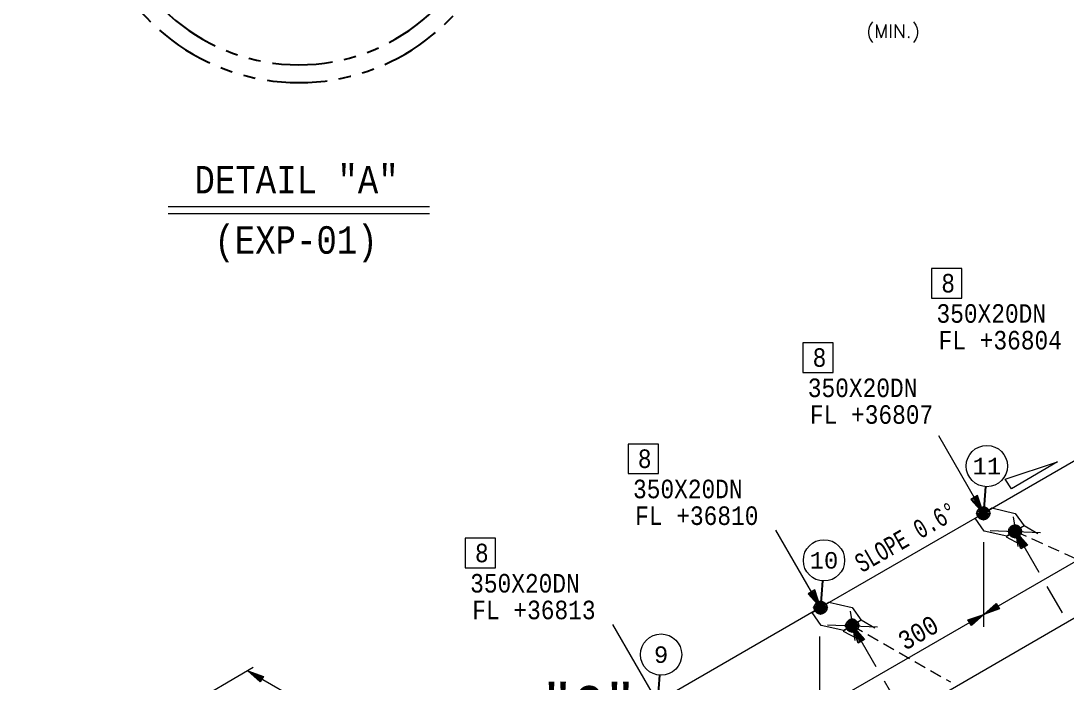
# Model space of a CAD drawing. Extents: x 0 to 841, y 0 to 594.
# Drawn here: x 136.5 to 288.5, y 307.4 to 403.7 of the extents above; entities that cross this region are included whole.
import ezdxf
from ezdxf.enums import TextEntityAlignment as Align

# ---------------------------------------------------------------- set-up
doc = ezdxf.new("R2010")
doc.units = 0
doc.header["$LTSCALE"] = 7
doc.header["$MEASUREMENT"] = 0
doc.linetypes.add('HIDDEN', pattern=[0.375, 0.25, -0.125])
doc.linetypes.add('PHANTOM', pattern=[2.5, 1.25, -0.25, 0.25, -0.25, 0.25, -0.25])
for name, color, linetype in [('1', 7, 'Continuous'), ('3', 7, 'Continuous'), ('4', 7, 'Continuous'), ('FAB', 2, 'Continuous'), ('T-TEXT1', 7, 'Continuous')]:
    doc.layers.add(name, color=color, linetype=linetype)
doc.styles.add('ROMANS', font='romans.shx')
doc.styles.add('TXT', font='monotxt.shx')

msp = doc.modelspace()

# ---------------------------------------------------------------- linework, layer by layer
at = {"layer": '1', "color": 1, "linetype": 'Continuous', "lineweight": 0}
for p, q in [((296.82, 343.91), (276.39, 332.11)), ((276.39, 332.11), (252.72, 318.41)), ((252.72, 318.41), (229.05, 304.72))]:
    msp.add_line(p, q, dxfattribs=at)
at = {"layer": '1', "color": 2, "linetype": 'Continuous', "lineweight": 0}
for points in [[(274.58, 334.13), (276.39, 332.11), (275.54, 334.68), (274.58, 334.13)], [(274.68, 334.19), (276.39, 332.11), (275.45, 334.63)], [(274.88, 334.3), (276.39, 332.11), (275.35, 334.58)], [(274.97, 334.36), (276.39, 332.11), (275.16, 334.47)], [(281.83, 326.94), (280.99, 329.51), (282.79, 327.49), (281.83, 326.94)], [(281.93, 327), (280.99, 329.51), (282.7, 327.44)], [(282.13, 327.11), (280.99, 329.51), (282.6, 327.39)], [(282.22, 327.17), (280.99, 329.51), (282.41, 327.28)], [(250.92, 320.43), (252.72, 318.41), (251.87, 320.98), (250.92, 320.43)], [(251.01, 320.49), (252.72, 318.41), (251.78, 320.93)], [(251.21, 320.6), (252.72, 318.41), (251.68, 320.88)], [(251.31, 320.66), (252.72, 318.41), (251.49, 320.77)], [(258.17, 313.24), (257.32, 315.81), (259.12, 313.79), (258.17, 313.24)], [(258.26, 313.3), (257.32, 315.81), (259.03, 313.74)], [(258.46, 313.41), (257.32, 315.81), (258.93, 313.69)], [(258.56, 313.47), (257.32, 315.81), (258.74, 313.58)]]:
    msp.add_lwpolyline(points, dxfattribs=at)
at = {"layer": '3', "color": 2, "linetype": 'Continuous', "lineweight": 0}
for p, q in [((107.31, 211.62), (583.22, 486.47)), ((107.31, 219.9), (336.57, 352.12)), ((170.29, 309.71), (153.69, 300.01)), ((169.49, 309.21), (203.35, 289.82))]:
    msp.add_line(p, q, dxfattribs=at)
for points in [[(268.85, 363.38), (273.25, 363.38), (273.25, 367.68), (268.85, 367.68), (268.85, 363.38)], [(250.15, 352.58), (254.55, 352.58), (254.55, 356.88), (250.15, 356.88), (250.15, 352.58)], [(224.75, 337.88), (229.15, 337.88), (229.15, 342.18), (224.75, 342.18), (224.75, 337.88)], [(201.09, 324.18), (205.49, 324.18), (205.49, 328.48), (201.09, 328.48), (201.09, 324.18)], [(278.74, 318.23), (276.44, 317.43), (278.24, 319.03), (278.74, 318.23)], [(278.64, 318.33), (276.44, 317.43), (278.34, 318.93)], [(278.64, 318.43), (276.44, 317.43), (278.34, 318.83)], [(278.54, 318.53), (276.44, 317.43), (278.44, 318.73)], [(274.14, 316.63), (276.44, 317.43), (274.64, 315.83), (274.14, 316.63)], [(274.24, 316.53), (276.44, 317.43), (274.54, 315.93)], [(274.24, 316.43), (276.44, 317.43), (274.54, 316.03)], [(274.34, 316.33), (276.44, 317.43), (274.44, 316.13)], [(171.29, 307.61), (169.49, 309.21), (171.79, 308.41), (171.29, 307.61)], [(171.39, 307.71), (169.49, 309.21), (171.69, 308.31)], [(171.39, 307.81), (169.49, 309.21), (171.69, 308.21)], [(171.49, 307.91), (169.49, 309.21), (171.59, 308.11)]]:
    msp.add_lwpolyline(points, dxfattribs=at)
at = {"layer": '3', "color": 6, "linetype": 'PHANTOM'}
for radius, start, end in [(28.12, 190.8457, 349.1543), (30.71, 196.0511, 343.9489)]:
    msp.add_arc((176.91, 425.4), radius, start, end, dxfattribs=at)
at = {"layer": '4', "color": 2, "linetype": 'Continuous', "lineweight": 0}
msp.add_lwpolyline([(287.15, 339.59), (280.45, 335.69), (279.55, 337.09), (287.15, 339.59)], dxfattribs=at)
at = {"layer": 'FAB', "lineweight": 0}
for p, q in [((157.91, 376.69), (195.91, 376.69)), ((157.91, 375.69), (195.91, 375.69)), ((276.39, 332.11), (269.89, 343.37)), ((252.72, 318.41), (246.22, 329.67)), ((280.99, 329.51), (284.43, 323.55)), ((285.63, 321.47), (287.85, 317.63)), ((229.05, 304.72), (222.55, 315.97)), ((257.32, 315.81), (260.76, 309.85)), ((261.96, 307.77), (264.18, 303.93))]:
    msp.add_line(p, q, dxfattribs=at)
at = {"layer": 'FAB'}
for p, q in [((276.67, 335.99), (276.39, 332.11)), ((253, 322.29), (252.72, 318.41)), ((229.33, 308.59), (229.05, 304.72))]:
    msp.add_line(p, q, dxfattribs=at)
at = {"layer": 'FAB', "linetype": 'Continuous', "lineweight": 0}
for p, q in [((276.44, 315.64), (276.44, 327.91)), ((252.64, 301.93), (252.64, 314.2))]:
    msp.add_line(p, q, dxfattribs=at)
at = {"layer": 'FAB', "color": 2, "linetype": 'Continuous', "lineweight": 0}
for centre in [(276.89, 338.98), (253.22, 325.28), (229.55, 311.58)]:
    msp.add_circle(centre, 3, dxfattribs=at)
at = {"layer": 'T-TEXT1', "color": 2, "linetype": 'Continuous', "lineweight": 0}
for p, q in [((280.69, 331.61), (281.39, 327.31)), ((277.39, 329.61), (284.69, 329.31)), ((257.02, 317.91), (257.72, 313.61)), ((253.72, 315.91), (261.02, 315.61))]:
    msp.add_line(p, q, dxfattribs=at)
at = {"layer": 'T-TEXT1', "color": 2, "linetype": 'HIDDEN', "lineweight": 0}
for p, q in [((280.99, 329.51), (296.99, 322.31)), ((257.32, 315.81), (271.59, 307.61))]:
    msp.add_line(p, q, dxfattribs=at)
at = {"layer": 'T-TEXT1', "color": 2, "linetype": 'Continuous', "lineweight": 0}
for points in [[(276.39, 333.11), (276.59, 333.01), (276.69, 333.01), (276.89, 332.91), (276.99, 332.81), (277.09, 332.71), (277.19, 332.61), (277.29, 332.41), (277.29, 332.31), (277.39, 332.11), (277.29, 331.91), (277.29, 331.81), (277.19, 331.61), (277.09, 331.51), (276.99, 331.41), (276.89, 331.31), (276.69, 331.21), (276.59, 331.21), (276.39, 331.21), (276.19, 331.21), (276.09, 331.21), (275.89, 331.31), (275.79, 331.41), (275.69, 331.51), (275.59, 331.61), (275.49, 331.81), (275.49, 331.91), (275.49, 332.11), (275.49, 332.31), (275.49, 332.41), (275.59, 332.61), (275.69, 332.71), (275.79, 332.81), (275.89, 332.91), (276.09, 333.01), (276.19, 333.01), (276.39, 333.11), (276.39, 333.11), (276.59, 333.01), (276.39, 331.11), (276.19, 331.21), (276.39, 333.11), (276.59, 333.01), (276.69, 333.01), (276.19, 331.21), (276.09, 331.21), (276.59, 333.01), (276.69, 333.01), (276.89, 332.91), (276.09, 331.21), (275.89, 331.31), (276.69, 333.01), (276.89, 332.91), (276.99, 332.81), (275.89, 331.31), (275.79, 331.41), (276.89, 332.91), (276.99, 332.81), (277.09, 332.71), (275.79, 331.41), (275.69, 331.51), (276.99, 332.81), (277.09, 332.71), (277.19, 332.61), (275.69, 331.51), (275.59, 331.61), (277.09, 332.71), (277.19, 332.61), (277.29, 332.41), (275.59, 331.61), (275.49, 331.81), (277.19, 332.61), (277.29, 332.41), (277.29, 332.31), (275.49, 331.81), (275.49, 331.91), (277.29, 332.41), (277.29, 332.31), (277.39, 332.11), (275.49, 331.91), (275.39, 332.11), (277.29, 332.31), (277.39, 332.11), (277.29, 331.91), (275.39, 332.11), (275.49, 332.31), (277.39, 332.11), (277.29, 331.91), (277.29, 331.81), (275.49, 332.31), (275.49, 332.41), (277.29, 331.91), (277.29, 331.81), (277.19, 331.61), (275.49, 332.41), (275.59, 332.61), (277.29, 331.81)], [(277.29, 331.81), (277.19, 331.61), (277.09, 331.51), (275.59, 332.61), (275.69, 332.71), (277.19, 331.61), (277.09, 331.51), (276.99, 331.41), (275.69, 332.71), (275.79, 332.81), (277.09, 331.51), (276.99, 331.41), (276.89, 331.31), (275.79, 332.81), (275.89, 332.91), (276.99, 331.41), (276.89, 331.31), (276.69, 331.21), (275.89, 332.91), (276.09, 333.01), (276.89, 331.31), (276.69, 331.21), (276.59, 331.21), (276.09, 333.01), (276.19, 333.01), (276.69, 331.21), (276.59, 331.21), (276.39, 331.11), (276.19, 333.01), (276.39, 333.11), (276.59, 331.21)], [(276.39, 332.11), (277.59, 332.91), (280.99, 332.11), (282.29, 330.31), (279.79, 328.81), (276.49, 329.51), (275.19, 331.41), (276.39, 332.11)], [(284.29, 329.11), (282.29, 330.31), (279.69, 328.71), (281.69, 327.61)], [(280.99, 330.51), (281.19, 330.41), (281.29, 330.41), (281.49, 330.31), (281.59, 330.21), (281.69, 330.11), (281.79, 330.01), (281.89, 329.81), (281.89, 329.71), (281.99, 329.51), (281.89, 329.31), (281.89, 329.21), (281.79, 329.01), (281.69, 328.91), (281.59, 328.81), (281.49, 328.71), (281.29, 328.61), (281.19, 328.61), (280.99, 328.61), (280.79, 328.61), (280.69, 328.61), (280.49, 328.71), (280.39, 328.81), (280.29, 328.91), (280.19, 329.01), (280.09, 329.21), (280.09, 329.31), (280.09, 329.51), (280.09, 329.71), (280.09, 329.81), (280.19, 330.01), (280.29, 330.11), (280.39, 330.21), (280.49, 330.31), (280.69, 330.41), (280.79, 330.41), (280.99, 330.51), (280.99, 330.51), (281.19, 330.41), (280.99, 328.51), (280.79, 328.61), (280.99, 330.51), (281.19, 330.41), (281.29, 330.41), (280.79, 328.61), (280.69, 328.61), (281.19, 330.41), (281.29, 330.41), (281.49, 330.31), (280.69, 328.61), (280.49, 328.71), (281.29, 330.41), (281.49, 330.31), (281.59, 330.21), (280.49, 328.71), (280.39, 328.81), (281.49, 330.31), (281.59, 330.21), (281.69, 330.11), (280.39, 328.81), (280.29, 328.91), (281.59, 330.21), (281.69, 330.11), (281.79, 330.01), (280.29, 328.91), (280.19, 329.01), (281.69, 330.11), (281.79, 330.01), (281.89, 329.81), (280.19, 329.01), (280.09, 329.21), (281.79, 330.01), (281.89, 329.81), (281.89, 329.71), (280.09, 329.21), (280.09, 329.31), (281.89, 329.81), (281.89, 329.71), (281.99, 329.51), (280.09, 329.31), (279.99, 329.51), (281.89, 329.71), (281.99, 329.51), (281.89, 329.31), (279.99, 329.51), (280.09, 329.71), (281.99, 329.51), (281.89, 329.31), (281.89, 329.21), (280.09, 329.71), (280.09, 329.81), (281.89, 329.31), (281.89, 329.21), (281.79, 329.01), (280.09, 329.81), (280.19, 330.01), (281.89, 329.21)], [(281.89, 329.21), (281.79, 329.01), (281.69, 328.91), (280.19, 330.01), (280.29, 330.11), (281.79, 329.01), (281.69, 328.91), (281.59, 328.81), (280.29, 330.11), (280.39, 330.21), (281.69, 328.91), (281.59, 328.81), (281.49, 328.71), (280.39, 330.21), (280.49, 330.31), (281.59, 328.81), (281.49, 328.71), (281.29, 328.61), (280.49, 330.31), (280.69, 330.41), (281.49, 328.71), (281.29, 328.61), (281.19, 328.61), (280.69, 330.41), (280.79, 330.41), (281.29, 328.61), (281.19, 328.61), (280.99, 328.51), (280.79, 330.41), (280.99, 330.51), (281.19, 328.61)], [(252.72, 319.41), (252.92, 319.31), (253.02, 319.31), (253.22, 319.21), (253.32, 319.11), (253.42, 319.01), (253.52, 318.91), (253.62, 318.71), (253.62, 318.61), (253.72, 318.41), (253.62, 318.21), (253.62, 318.11), (253.52, 317.91), (253.42, 317.81), (253.32, 317.71), (253.22, 317.61), (253.02, 317.51), (252.92, 317.51), (252.72, 317.51), (252.52, 317.51), (252.42, 317.51), (252.22, 317.61), (252.12, 317.71), (252.02, 317.81), (251.92, 317.91), (251.82, 318.11), (251.82, 318.21), (251.82, 318.41), (251.82, 318.61), (251.82, 318.71), (251.92, 318.91), (252.02, 319.01), (252.12, 319.11), (252.22, 319.21), (252.42, 319.31), (252.52, 319.31), (252.72, 319.41), (252.72, 319.41), (252.92, 319.31), (252.72, 317.41), (252.52, 317.51), (252.72, 319.41), (252.92, 319.31), (253.02, 319.31), (252.52, 317.51), (252.42, 317.51), (252.92, 319.31), (253.02, 319.31), (253.22, 319.21), (252.42, 317.51), (252.22, 317.61), (253.02, 319.31), (253.22, 319.21), (253.32, 319.11), (252.22, 317.61), (252.12, 317.71), (253.22, 319.21), (253.32, 319.11), (253.42, 319.01), (252.12, 317.71), (252.02, 317.81), (253.32, 319.11), (253.42, 319.01), (253.52, 318.91), (252.02, 317.81), (251.92, 317.91), (253.42, 319.01), (253.52, 318.91), (253.62, 318.71), (251.92, 317.91), (251.82, 318.11), (253.52, 318.91), (253.62, 318.71), (253.62, 318.61), (251.82, 318.11), (251.82, 318.21), (253.62, 318.71), (253.62, 318.61), (253.72, 318.41), (251.82, 318.21), (251.72, 318.41), (253.62, 318.61), (253.72, 318.41), (253.62, 318.21), (251.72, 318.41), (251.82, 318.61), (253.72, 318.41), (253.62, 318.21), (253.62, 318.11), (251.82, 318.61), (251.82, 318.71), (253.62, 318.21), (253.62, 318.11), (253.52, 317.91), (251.82, 318.71), (251.92, 318.91), (253.62, 318.11)], [(253.62, 318.11), (253.52, 317.91), (253.42, 317.81), (251.92, 318.91), (252.02, 319.01), (253.52, 317.91), (253.42, 317.81), (253.32, 317.71), (252.02, 319.01), (252.12, 319.11), (253.42, 317.81), (253.32, 317.71), (253.22, 317.61), (252.12, 319.11), (252.22, 319.21), (253.32, 317.71), (253.22, 317.61), (253.02, 317.51), (252.22, 319.21), (252.42, 319.31), (253.22, 317.61), (253.02, 317.51), (252.92, 317.51), (252.42, 319.31), (252.52, 319.31), (253.02, 317.51), (252.92, 317.51), (252.72, 317.41), (252.52, 319.31), (252.72, 319.41), (252.92, 317.51)], [(252.72, 318.41), (253.92, 319.21), (257.32, 318.41), (258.62, 316.61), (256.12, 315.11), (252.82, 315.81), (251.52, 317.71), (252.72, 318.41)], [(260.62, 315.41), (258.62, 316.61), (256.02, 315.01), (258.02, 313.91)], [(257.32, 316.81), (257.52, 316.71), (257.62, 316.71), (257.82, 316.61), (257.92, 316.51), (258.02, 316.41), (258.12, 316.31), (258.22, 316.11), (258.22, 316.01), (258.32, 315.81), (258.22, 315.61), (258.22, 315.51), (258.12, 315.31), (258.02, 315.21), (257.92, 315.11), (257.82, 315.01), (257.62, 314.91), (257.52, 314.91), (257.32, 314.91), (257.12, 314.91), (257.02, 314.91), (256.82, 315.01), (256.72, 315.11), (256.62, 315.21), (256.52, 315.31), (256.42, 315.51), (256.42, 315.61), (256.42, 315.81), (256.42, 316.01), (256.42, 316.11), (256.52, 316.31), (256.62, 316.41), (256.72, 316.51), (256.82, 316.61), (257.02, 316.71), (257.12, 316.71), (257.32, 316.81), (257.32, 316.81), (257.52, 316.71), (257.32, 314.81), (257.12, 314.91), (257.32, 316.81), (257.52, 316.71), (257.62, 316.71), (257.12, 314.91), (257.02, 314.91), (257.52, 316.71), (257.62, 316.71), (257.82, 316.61), (257.02, 314.91), (256.82, 315.01), (257.62, 316.71), (257.82, 316.61), (257.92, 316.51), (256.82, 315.01), (256.72, 315.11), (257.82, 316.61), (257.92, 316.51), (258.02, 316.41), (256.72, 315.11), (256.62, 315.21), (257.92, 316.51), (258.02, 316.41), (258.12, 316.31), (256.62, 315.21), (256.52, 315.31), (258.02, 316.41), (258.12, 316.31), (258.22, 316.11), (256.52, 315.31), (256.42, 315.51), (258.12, 316.31), (258.22, 316.11), (258.22, 316.01), (256.42, 315.51), (256.42, 315.61), (258.22, 316.11), (258.22, 316.01), (258.32, 315.81), (256.42, 315.61), (256.32, 315.81), (258.22, 316.01), (258.32, 315.81), (258.22, 315.61), (256.32, 315.81), (256.42, 316.01), (258.32, 315.81), (258.22, 315.61), (258.22, 315.51), (256.42, 316.01), (256.42, 316.11), (258.22, 315.61), (258.22, 315.51), (258.12, 315.31), (256.42, 316.11), (256.52, 316.31), (258.22, 315.51)], [(258.22, 315.51), (258.12, 315.31), (258.02, 315.21), (256.52, 316.31), (256.62, 316.41), (258.12, 315.31), (258.02, 315.21), (257.92, 315.11), (256.62, 316.41), (256.72, 316.51), (258.02, 315.21), (257.92, 315.11), (257.82, 315.01), (256.72, 316.51), (256.82, 316.61), (257.92, 315.11), (257.82, 315.01), (257.62, 314.91), (256.82, 316.61), (257.02, 316.71), (257.82, 315.01), (257.62, 314.91), (257.52, 314.91), (257.02, 316.71), (257.12, 316.71), (257.62, 314.91), (257.52, 314.91), (257.32, 314.81), (257.12, 316.71), (257.32, 316.81), (257.52, 314.91)]]:
    msp.add_lwpolyline(points, dxfattribs=at)

# ---------------------------------------------------------------- texts
at = {"color": 2, "linetype": 'ByBlock', "style": 'ROMANS'}
msp.add_text('(MIN.)', height=1.98, dxfattribs=at).set_placement((259.34, 401.18))
at = {"layer": '3', "color": 2, "linetype": 'Continuous', "lineweight": 0, "style": 'TXT', "width": 0.851861}
for s, p in [('8', (270.27, 364.2)), ('350X20DN', (269.57, 359.8)), ('FL +36804', (269.88, 355.92)), ('8', (251.57, 353.4)), ('350X20DN', (250.87, 349)), ('FL +36807', (251.18, 345.12)), ('8', (226.17, 338.7)), ('350X20DN', (225.47, 334.3)), ('FL +36810', (225.78, 330.42)), ('8', (202.5, 325)), ('350X20DN', (201.8, 320.6)), ('FL +36813', (202.11, 316.72))]:
    msp.add_text(s, height=2.7, dxfattribs=at).set_placement(p)
at = {"layer": '3', "color": 2, "linetype": 'Continuous', "lineweight": 0, "style": 'TXT'}
for s, width, p in [('SLOPE 0.6%%D', 0.7, (258.73, 323.42)), ('300', 0.851861, (265.01, 312.11))]:
    msp.add_text(s, height=2.7, rotation=30, dxfattribs=dict(at, width=width)).set_placement(p)
at = {"layer": 'FAB', "color": 2, "linetype": 'Continuous', "style": 'TXT'}
for s, height, width, p in [('DETAIL "A"', 4, 0.857143, (161.74, 378.59)), ('(EXP-01)', 4, 0.857143, (164.62, 369.83)), ('"G"', 6.163, 0.857082, (212.18, 300.85))]:
    msp.add_text(s, height=height, dxfattribs=dict(at, width=width)).set_placement(p)
at = {"layer": 'FAB', "color": 2, "linetype": 'Continuous', "lineweight": 0, "style": 'TXT'}
for s, p in [('11', (276.89, 338.98)), ('10', (253.22, 325.28)), ('9', (229.55, 311.58))]:
    msp.add_text(s, height=2.4, dxfattribs=at).set_placement(p, align=Align.MIDDLE_CENTER)

doc.saveas('drawing.dxf')
